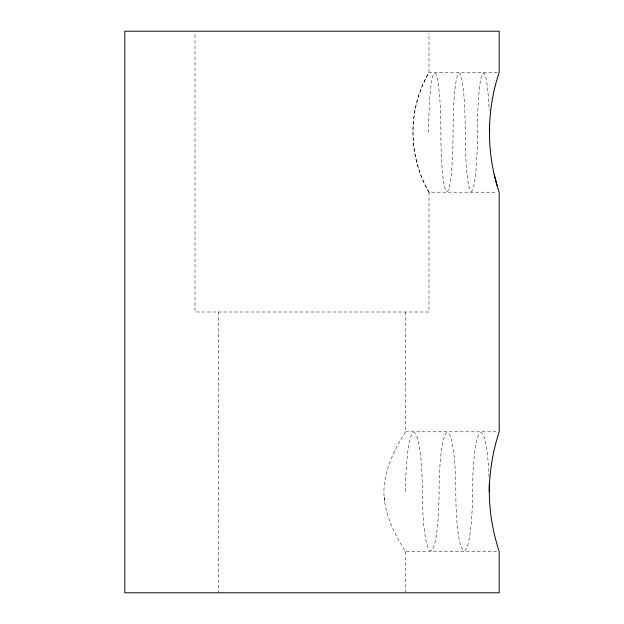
<?xml version="1.0" encoding="UTF-8"?>
<svg xmlns="http://www.w3.org/2000/svg" width="624" height="624" viewBox="0 0 624 624"><rect width="100%" height="100%" fill="white"/><g stroke="black" fill="none" stroke-linecap="round" stroke-linejoin="round"><path stroke-width="0.47" stroke-dasharray="3.12 2.34" d="M497.273 72.384L428.969 72.384L428.836 72.875C408.002 109.036 407.55 155.08 428.571 191.451L428.969 192.192L497.273 192.192M428.969 192.192C407.995 155.68 407.332 108.989 428.992 72.47L428.992 33.119M405.6 312L405.6 431.808L405.085 432.549C392.278 452.876 381.241 476.369 384.509 501.08M405.6 431.808L497.25 431.808M384.244 496.774C385.406 516.493 394.961 534.394 405.085 550.875L405.6 551.616L497.25 551.616M428.992 192.106L428.992 312L195.008 312L195.008 33.15M405.6 551.616L405.6 591.841M218.4 312L218.4 592.8M428.688 132.288A59.069 6.092 -90 0 1 434.78 73.125A59.069 6.092 -90 0 1 440.872 132.288A59.069 6.092 90 0 0 446.956 191.451A59.069 6.092 90 0 0 453.047 132.288A59.069 6.092 -90 0 1 459.131 73.125A59.069 6.092 -90 0 1 465.223 132.288A59.069 6.092 -90 0 0 471.299 191.451A59.069 6.092 -90 0 0 477.391 132.288A59.069 6.092 90 0 1 482.329 74.178A59.069 6.092 90 0 1 489.146 110.495M405.608 491.712A59.218 8.362 -90 0 1 413.969 432.643A59.218 8.362 -90 0 1 422.331 491.712A59.218 8.362 90 0 0 430.708 550.781A59.218 8.362 90 0 0 439.07 491.712A59.218 8.362 -90 0 1 447.447 432.643A59.218 8.362 -90 0 1 455.809 491.712A59.218 8.362 -90 0 0 464.186 550.781A59.218 8.362 -90 0 0 472.547 491.712A59.218 8.362 90 0 1 479.887 433.103A59.218 8.362 90 0 1 489.021 477.032"/><path stroke-width="0.94" d="M489.294 491.712C489.411 471.385 492.898 451.074 499.2 431.808L499.2 192.192C486.19 153.676 486.197 110.9 499.2 72.384L499.2 31.2L124.8 31.2L124.8 592.8L499.2 592.8L499.2 551.616C492.89 532.35 489.419 512.039 489.294 491.712A59.218 8.362 90 0 0 489.216 484.31M494.255 174.65L497.133 185.663M489.52 124.87A59.069 6.092 90 0 1 489.567 132.288"/></g></svg>
